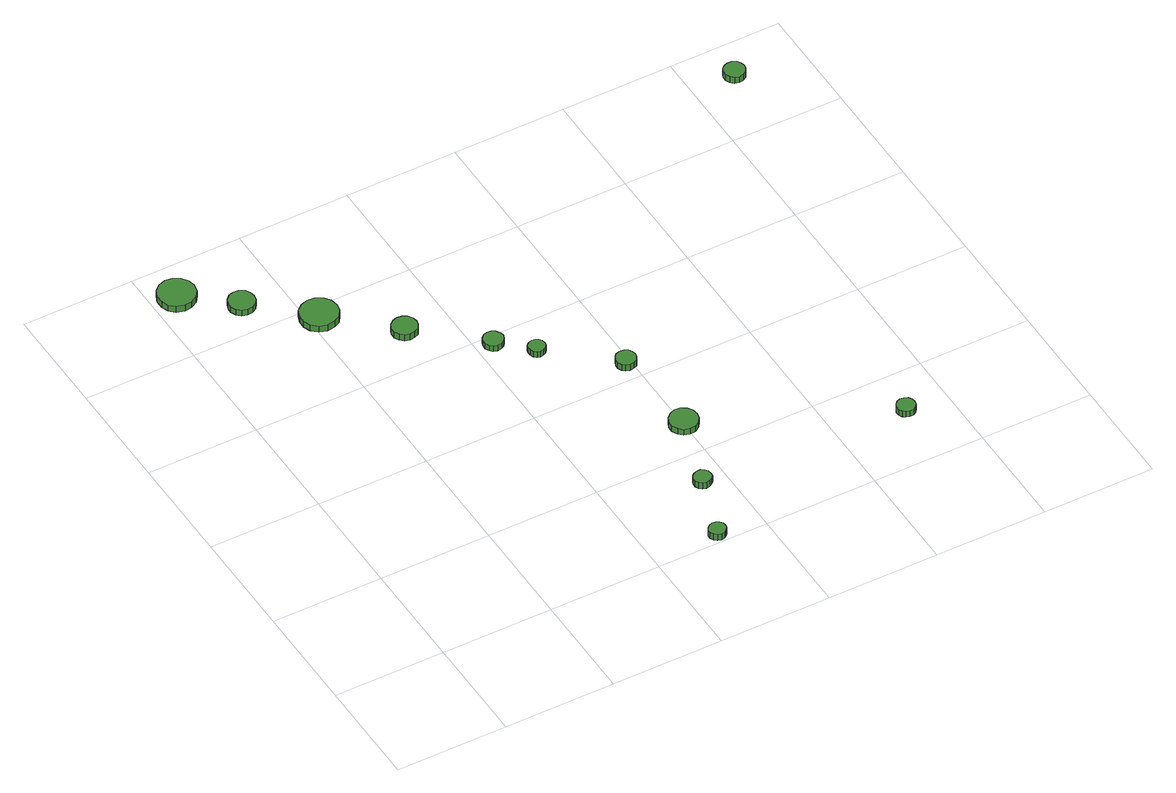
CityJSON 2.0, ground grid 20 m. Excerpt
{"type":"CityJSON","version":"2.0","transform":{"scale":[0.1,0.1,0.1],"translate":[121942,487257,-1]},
"CityObjects":{
"tree1":{"type":"SolitaryVegetationObject","attributes":{"function":"something"},"geometry":[{"type":"MultiSurface","lod":"1","boundaries":[[[0,1,2,3,4,5,6,7,8,9,10,11,12,13,14]],[[15,16,17,18,19,20,21,22,23,24,25,26,27,28,29]],[[0,29,28,1]],[[1,28,27,2]],[[2,27,26,3]],[[3,26,25,4]],[[4,25,24,5]],[[5,24,23,6]],[[6,23,22,7]],[[7,22,21,8]],[[8,21,20,9]],[[9,20,19,10]],[[10,19,18,11]],[[11,18,17,12]],[[12,17,16,13]],[[13,16,15,14]],[[14,15,29,0]]]}]},
"tree2":{"type":"SolitaryVegetationObject","attributes":{"function":"something"},"geometry":[{"type":"MultiSurface","lod":"1","boundaries":[[[30,31,32,33,34,35,36,37,38,39,40,41,42,43,44]],[[45,46,47,48,49,50,51,52,53,54,55,56,57,58,59]],[[30,59,58,31]],[[31,58,57,32]],[[32,57,56,33]],[[33,56,55,34]],[[34,55,54,35]],[[35,54,53,36]],[[36,53,52,37]],[[37,52,51,38]],[[38,51,50,39]],[[39,50,49,40]],[[40,49,48,41]],[[41,48,47,42]],[[42,47,46,43]],[[43,46,45,44]],[[44,45,59,30]]]}]},
"tree3":{"type":"SolitaryVegetationObject","attributes":{"function":"something"},"geometry":[{"type":"MultiSurface","lod":"1","boundaries":[[[60,61,62,63,64,65,66,67,68,69,70,71,72,73,74]],[[75,76,77,78,79,80,81,82,83,84,85,86,87,88,89]],[[60,89,88,61]],[[61,88,87,62]],[[62,87,86,63]],[[63,86,85,64]],[[64,85,84,65]],[[65,84,83,66]],[[66,83,82,67]],[[67,82,81,68]],[[68,81,80,69]],[[69,80,79,70]],[[70,79,78,71]],[[71,78,77,72]],[[72,77,76,73]],[[73,76,75,74]],[[74,75,89,60]]]}]},
"tree4":{"type":"SolitaryVegetationObject","attributes":{"function":"something"},"geometry":[{"type":"MultiSurface","lod":"1","boundaries":[[[90,91,92,93,94,95,96,97,98,99,100,101,102,103,104]],[[105,106,107,108,109,110,111,112,113,114,115,116,117,118,119]],[[90,119,118,91]],[[91,118,117,92]],[[92,117,116,93]],[[93,116,115,94]],[[94,115,114,95]],[[95,114,113,96]],[[96,113,112,97]],[[97,112,111,98]],[[98,111,110,99]],[[99,110,109,100]],[[100,109,108,101]],[[101,108,107,102]],[[102,107,106,103]],[[103,106,105,104]],[[104,105,119,90]]]}]},
"tree5":{"type":"SolitaryVegetationObject","attributes":{"function":"something"},"geometry":[{"type":"MultiSurface","lod":"1","boundaries":[[[120,121,122,123,124,125,126,127,128,129,130,131,132,133,134]],[[135,136,137,138,139,140,141,142,143,144,145,146,147,148,149]],[[120,149,148,121]],[[121,148,147,122]],[[122,147,146,123]],[[123,146,145,124]],[[124,145,144,125]],[[125,144,143,126]],[[126,143,142,127]],[[127,142,141,128]],[[128,141,140,129]],[[129,140,139,130]],[[130,139,138,131]],[[131,138,137,132]],[[132,137,136,133]],[[133,136,135,134]],[[134,135,149,120]]]}]},
"tree6":{"type":"SolitaryVegetationObject","attributes":{"function":"something"},"geometry":[{"type":"MultiSurface","lod":"1","boundaries":[[[150,151,152,153,154,155,156,157,158,159,160,161,162,163,164]],[[165,166,167,168,169,170,171,172,173,174,175,176,177,178,179]],[[150,179,178,151]],[[151,178,177,152]],[[152,177,176,153]],[[153,176,175,154]],[[154,175,174,155]],[[155,174,173,156]],[[156,173,172,157]],[[157,172,171,158]],[[158,171,170,159]],[[159,170,169,160]],[[160,169,168,161]],[[161,168,167,162]],[[162,167,166,163]],[[163,166,165,164]],[[164,165,179,150]]]}]},
"tree7":{"type":"SolitaryVegetationObject","attributes":{"function":"something"},"geometry":[{"type":"MultiSurface","lod":"1","boundaries":[[[180,181,182,183,184,185,186,187,188,189,190,191,192,193,194]],[[195,196,197,198,199,200,201,202,203,204,205,206,207,208,209]],[[180,209,208,181]],[[181,208,207,182]],[[182,207,206,183]],[[183,206,205,184]],[[184,205,204,185]],[[185,204,203,186]],[[186,203,202,187]],[[187,202,201,188]],[[188,201,200,189]],[[189,200,199,190]],[[190,199,198,191]],[[191,198,197,192]],[[192,197,196,193]],[[193,196,195,194]],[[194,195,209,180]]]}]},
"tree8":{"type":"SolitaryVegetationObject","attributes":{"function":"something"},"geometry":[{"type":"MultiSurface","lod":"1","boundaries":[[[210,211,212,213,214,215,216,217,218,219,220,221,222,223,224]],[[225,226,227,228,229,230,231,232,233,234,235,236,237,238,239]],[[210,239,238,211]],[[211,238,237,212]],[[212,237,236,213]],[[213,236,235,214]],[[214,235,234,215]],[[215,234,233,216]],[[216,233,232,217]],[[217,232,231,218]],[[218,231,230,219]],[[219,230,229,220]],[[220,229,228,221]],[[221,228,227,222]],[[222,227,226,223]],[[223,226,225,224]],[[224,225,239,210]]]}]},
"tree9":{"type":"SolitaryVegetationObject","attributes":{"function":"something"},"geometry":[{"type":"MultiSurface","lod":"1","boundaries":[[[240,241,242,243,244,245,246,247,248,249,250,251,252,253,254]],[[255,256,257,258,259,260,261,262,263,264,265,266,267,268,269]],[[240,269,268,241]],[[241,268,267,242]],[[242,267,266,243]],[[243,266,265,244]],[[244,265,264,245]],[[245,264,263,246]],[[246,263,262,247]],[[247,262,261,248]],[[248,261,260,249]],[[249,260,259,250]],[[250,259,258,251]],[[251,258,257,252]],[[252,257,256,253]],[[253,256,255,254]],[[254,255,269,240]]]}]},
"tree10":{"type":"SolitaryVegetationObject","attributes":{"function":"something"},"geometry":[{"type":"MultiSurface","lod":"1","boundaries":[[[270,271,272,273,274,275,276,277,278,279,280,281,282,283,284]],[[285,286,287,288,289,290,291,292,293,294,295,296,297,298,299]],[[270,299,298,271]],[[271,298,297,272]],[[272,297,296,273]],[[273,296,295,274]],[[274,295,294,275]],[[275,294,293,276]],[[276,293,292,277]],[[277,292,291,278]],[[278,291,290,279]],[[279,290,289,280]],[[280,289,288,281]],[[281,288,287,282]],[[282,287,286,283]],[[283,286,285,284]],[[284,285,299,270]]]}]},
"tree11":{"type":"SolitaryVegetationObject","attributes":{"function":"something"},"geometry":[{"type":"MultiSurface","lod":"1","boundaries":[[[300,301,302,303,304,305,306,307,308,309,310,311,312,313,314]],[[315,316,317,318,319,320,321,322,323,324,325,326,327,328,329]],[[300,329,328,301]],[[301,328,327,302]],[[302,327,326,303]],[[303,326,325,304]],[[304,325,324,305]],[[305,324,323,306]],[[306,323,322,307]],[[307,322,321,308]],[[308,321,320,309]],[[309,320,319,310]],[[310,319,318,311]],[[311,318,317,312]],[[312,317,316,313]],[[313,316,315,314]],[[314,315,329,300]]]}]},
"tree12":{"type":"SolitaryVegetationObject","attributes":{"function":"something"},"geometry":[{"type":"MultiSurface","lod":"1","boundaries":[[[330,331,332,333,334,335,336,337,338,339,340,341,342,343,344]],[[345,346,347,348,349,350,351,352,353,354,355,356,357,358,359]],[[330,359,358,331]],[[331,358,357,332]],[[332,357,356,333]],[[333,356,355,334]],[[334,355,354,335]],[[335,354,353,336]],[[336,353,352,337]],[[337,352,351,338]],[[338,351,350,339]],[[339,350,349,340]],[[340,349,348,341]],[[341,348,347,342]],[[342,347,346,343]],[[343,346,345,344]],[[344,345,359,330]]]}]}
},
"vertices":[
[73,924,28],[70,937,28],[62,948,28],[50,955,28],[37,957,28],[23,952,28],[13,943,28],[8,931,28],[8,917,28],[13,904,28],[23,895,28],[37,891,28],[50,892,28],[62,899,28],[70,910,28],[70,910,15],[62,899,15],[50,892,15],[37,891,15],[23,895,15],[13,904,15],[8,917,15],[8,931,15],[13,943,15],[23,952,15],[37,957,15],[50,955,15],[62,948,15],[70,937,15],[73,924,15],
[145,856,26],[143,866,26],[138,874,26],[129,879,26],[119,880,26],[110,877,26],[103,870,26],[99,861,26],[99,852,26],[103,843,26],[110,836,26],[119,833,26],[129,834,26],[138,839,26],[143,847,26],[143,847,14],[138,839,14],[129,834,14],[119,833,14],[110,836,14],[103,843,14],[99,852,14],[99,861,14],[103,870,14],[110,877,14],[119,880,14],[129,879,14],[138,874,14],[143,866,14],[145,856,14],
[249,770,27],[246,784,27],[238,795,27],[226,802,27],[212,803,27],[199,799,27],[188,790,27],[183,777,27],[183,763,27],[188,751,27],[199,741,27],[212,737,27],[226,739,27],[238,745,27],[246,757,27],[246,757,14],[238,745,14],[226,739,14],[212,737,14],[199,741,14],[188,751,14],[183,763,14],[183,777,14],[188,790,14],[199,799,14],[212,803,14],[226,802,14],[238,795,14],[246,784,14],[249,770,14],
[341,675,26],[339,684,26],[334,692,26],[326,696,26],[317,697,26],[308,694,26],[301,688,26],[297,680,26],[297,670,26],[301,662,26],[308,655,26],[317,653,26],[326,654,26],[334,658,26],[339,666,26],[339,666,13],[334,658,13],[326,654,13],[317,653,13],[308,655,13],[301,662,13],[297,670,13],[297,680,13],[301,688,13],[308,694,13],[317,697,13],[326,696,13],[334,692,13],[339,684,13],[341,675,13],
[533,16,24],[532,22,24],[528,27,24],[523,30,24],[517,31,24],[511,29,24],[506,25,24],[503,19,24],[503,13,24],[506,7,24],[511,3,24],[517,1,24],[523,2,24],[528,5,24],[532,10,24],[532,10,11],[528,5,11],[523,2,11],[517,1,11],[511,3,11],[506,7,11],[503,13,11],[503,19,11],[506,25,11],[511,29,11],[517,31,11],[523,30,11],[528,27,11],[532,22,11],[533,16,11],
[574,134,23],[573,140,23],[569,145,23],[563,149,23],[557,149,23],[551,147,23],[546,143,23],[543,137,23],[543,130,23],[546,124,23],[551,120,23],[557,118,23],[563,119,23],[569,122,23],[573,127,23],[573,127,10],[569,122,10],[563,119,10],[557,118,10],[551,120,10],[546,124,10],[543,130,10],[543,137,10],[546,143,10],[551,147,10],[557,149,10],[563,149,10],[569,145,10],[573,140,10],[574,134,10],
[445,577,26],[443,584,26],[439,590,26],[433,594,26],[425,595,26],[418,593,26],[413,588,26],[410,581,26],[410,574,26],[413,567,26],[418,562,26],[425,560,26],[433,561,26],[439,564,26],[443,570,26],[443,570,14],[439,564,14],[433,561,14],[425,560,14],[418,562,14],[413,567,14],[410,574,14],[410,581,14],[413,588,14],[418,593,14],[425,595,14],[433,594,14],[439,590,14],[443,584,14],[445,577,14],
[494,528,26],[493,534,26],[489,539,26],[484,542,26],[478,543,26],[472,541,26],[467,537,26],[465,531,26],[465,525,26],[467,519,26],[472,515,26],[478,513,26],[484,514,26],[489,517,26],[493,522,26],[493,522,14],[489,517,14],[484,514,14],[478,513,14],[472,515,14],[467,519,14],[465,525,14],[465,531,14],[467,537,14],[472,541,14],[478,543,14],[484,542,14],[489,539,14],[493,534,14],[494,528,14],
[623,262,26],[621,273,26],[615,281,26],[606,287,26],[595,288,26],[585,284,26],[578,277,26],[573,268,26],[573,257,26],[578,247,26],[585,240,26],[595,237,26],[606,238,26],[615,244,26],[621,252,26],[621,252,14],[615,244,14],[606,238,14],[595,237,14],[585,240,14],[578,247,14],[573,257,14],[573,268,14],[578,277,14],[585,284,14],[595,288,14],[606,287,14],[615,281,14],[621,273,14],[623,262,14],
[606,431,28],[604,438,28],[600,444,28],[594,447,28],[586,448,28],[579,446,28],[574,441,28],[571,434,28],[571,427,28],[574,420,28],[579,415,28],[586,413,28],[594,414,28],[600,417,28],[604,423,28],[604,423,15],[600,417,15],[594,414,15],[586,413,15],[579,415,15],[574,420,15],[571,427,15],[571,434,15],[574,441,15],[579,446,15],[586,448,15],[594,447,15],[600,444,15],[604,438,15],[606,431,15],
[942,117,21],[941,123,21],[937,129,21],[931,132,21],[924,133,21],[918,131,21],[913,126,21],[910,120,21],[910,113,21],[913,107,21],[918,103,21],[924,101,21],[931,101,21],[937,105,21],[941,110,21],[941,110,8],[937,105,8],[931,101,8],[924,101,8],[918,103,8],[913,107,8],[910,113,8],[910,120,8],[913,126,8],[918,131,8],[924,133,8],[931,132,8],[937,129,8],[941,123,8],[942,117,8],
[1094,925,28],[1092,932,28],[1088,939,28],[1081,943,28],[1073,943,28],[1066,941,28],[1060,936,28],[1057,929,28],[1057,921,28],[1060,914,28],[1066,908,28],[1073,906,28],[1081,907,28],[1088,911,28],[1092,917,28],[1092,917,15],[1088,911,15],[1081,907,15],[1073,906,15],[1066,908,15],[1060,914,15],[1057,921,15],[1057,929,15],[1060,936,15],[1066,941,15],[1073,943,15],[1081,943,15],[1088,939,15],[1092,932,15],[1094,925,15]
]}
